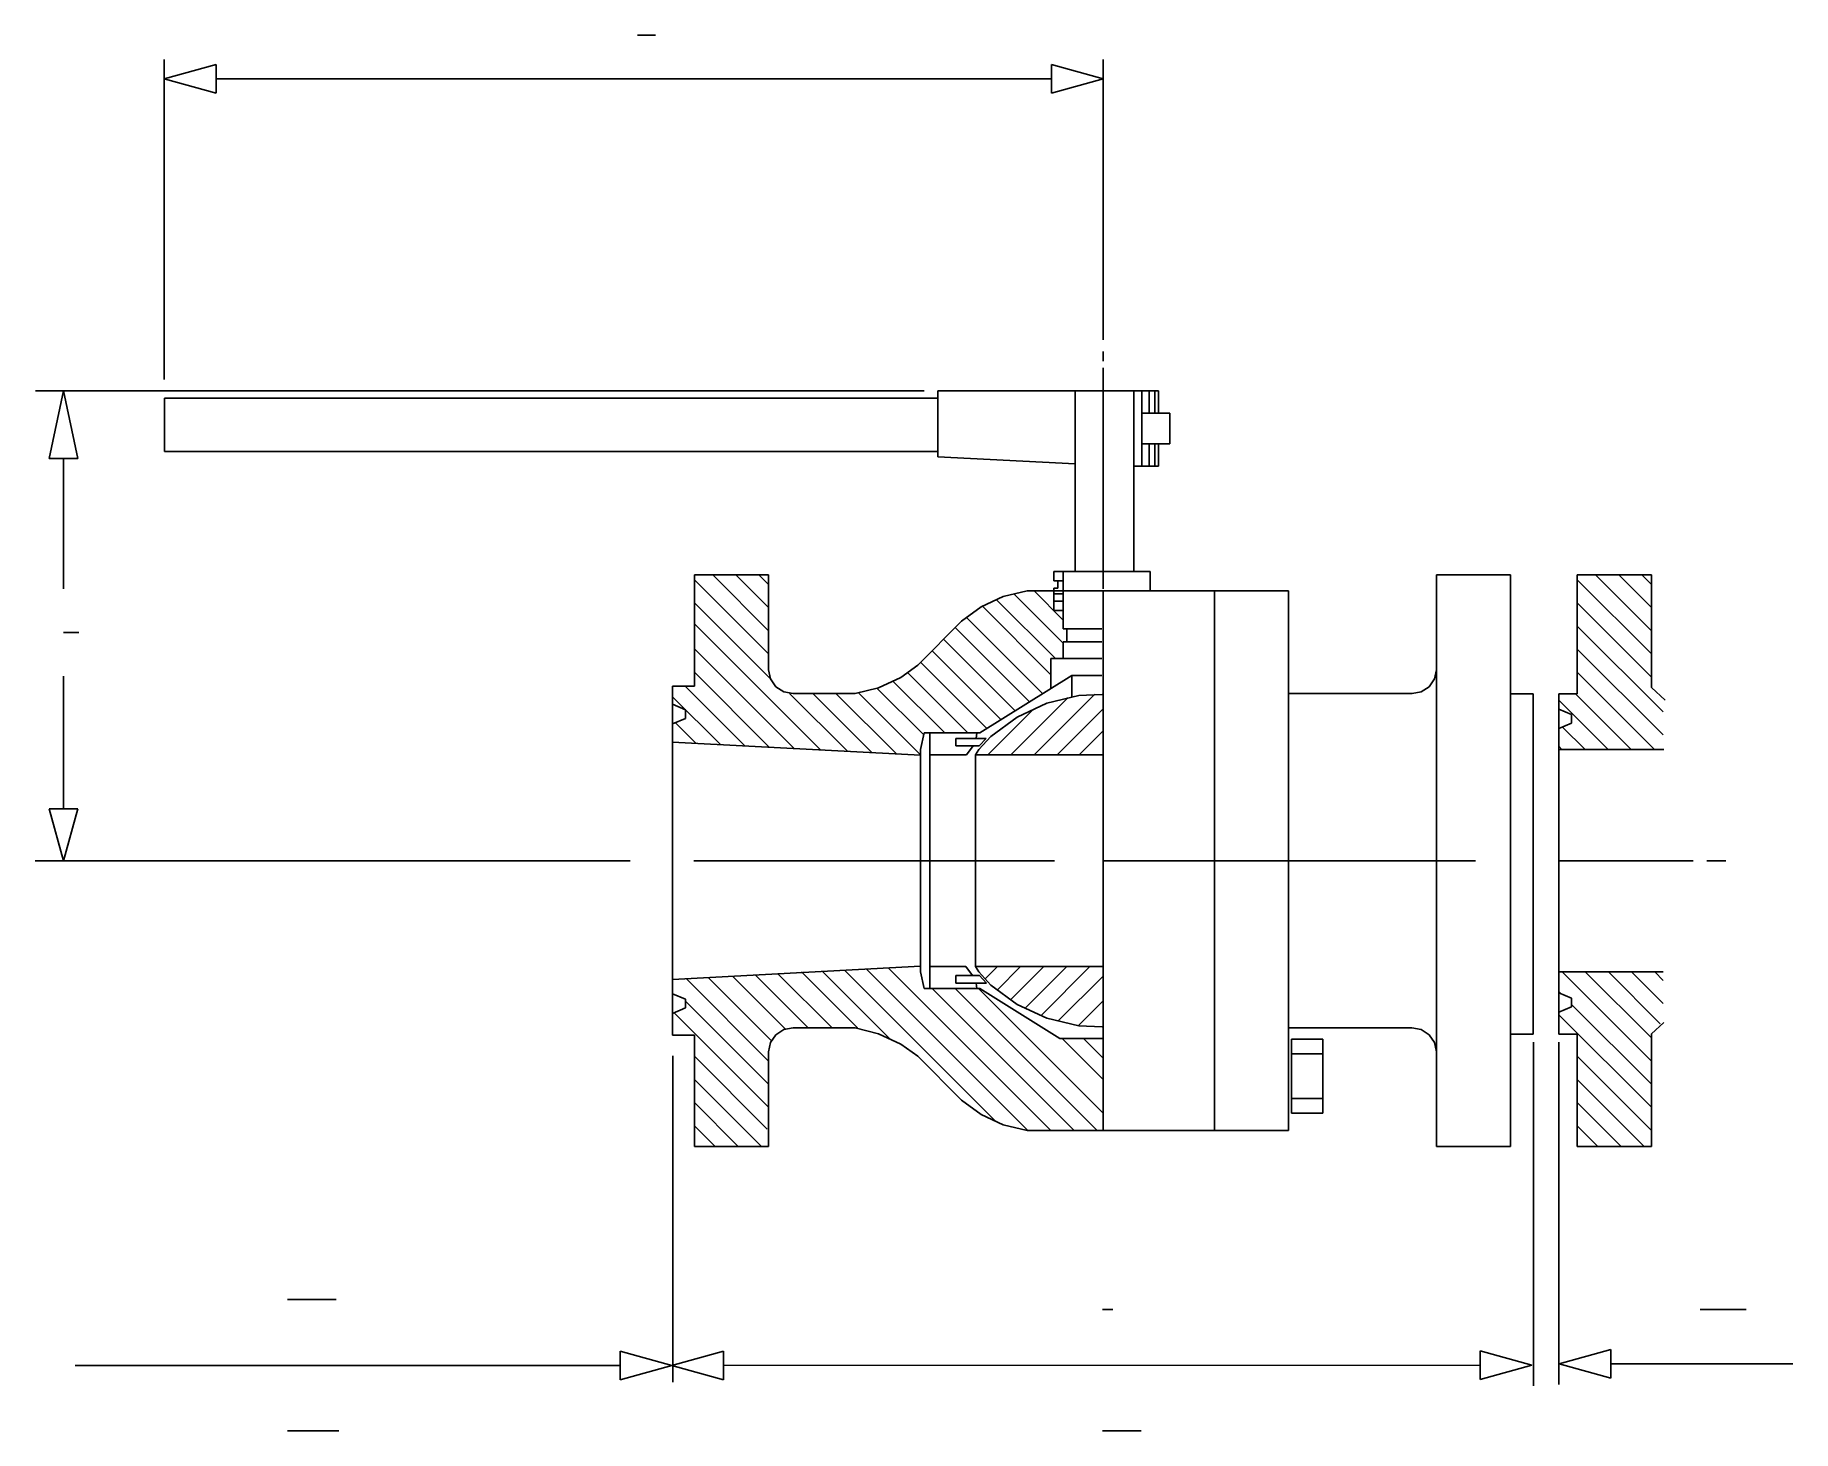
# Model space of a CAD drawing. Extents: x 554 to 1239, y 323 to 867.
import ezdxf

# ---------------------------------------------------------------- set-up
doc = ezdxf.new("R2010")
doc.units = 0
doc.header["$MEASUREMENT"] = 0
doc.layers.add('1', color=7, linetype='CONTINUOUS')

msp = doc.modelspace()

# ---------------------------------------------------------------- linework, layer by layer
at = {"layer": '1', "color": 5, "linetype": 'Continuous'}
for p, q in [((788.54, 866.69), (795.54, 866.69)), ((564.77, 633.81), (570.77, 633.81)), ((969.8, 369.98), (973.8, 369.98)), ((1202.7, 369.98), (1220.7, 369.98)), ((969.8, 322.65), (984.8, 322.65))]:
    msp.add_line(p, q, dxfattribs=at)
at = {"layer": '1', "color": 3, "linetype": 'Continuous'}
for p, q in [((604.1, 732.43), (604.1, 857.25)), ((970.04, 747.91), (970.04, 857.25)), ((604.1, 849.69), (624.26, 855.26)), ((604.1, 849.69), (624.26, 844.11)), ((624.26, 844.11), (624.26, 855.26)), ((624.26, 844.11), (624.26, 855.26)), ((949.88, 849.69), (624.26, 849.69)), ((949.88, 855.26), (949.88, 844.11)), ((970.04, 849.69), (949.88, 855.26)), ((949.88, 855.26), (949.88, 844.11)), ((970.04, 849.69), (949.88, 844.11)), ((553.9, 728.07), (900.3, 728.07)), ((564.77, 728.07), (559.2, 701.61)), ((564.77, 728.07), (570.35, 701.61)), ((559.2, 701.61), (570.35, 701.61)), ((559.2, 701.61), (570.35, 701.61)), ((564.77, 701.61), (564.77, 650.81)), ((564.77, 616.81), (564.77, 565.05)), ((570.35, 565.05), (559.2, 565.05)), ((564.77, 544.89), (559.2, 565.05)), ((570.35, 565.05), (559.2, 565.05)), ((564.77, 544.89), (570.35, 565.05)), ((553.76, 544.89), (785.66, 544.89)), ((1137.77, 474.17), (1137.77, 340.22)), ((1147.6, 474.17), (1147.6, 340.68)), ((802.27, 468.85), (802.27, 341.61)), ((781.8, 353.74), (781.8, 342.59)), ((801.96, 348.16), (781.8, 353.74)), ((781.8, 353.74), (781.8, 342.59)), ((801.96, 348.16), (822.11, 353.74)), ((822.11, 342.59), (822.11, 353.74)), ((822.11, 342.59), (822.11, 353.74)), ((1116.99, 353.87), (1116.99, 342.72)), ((1137.14, 348.29), (1116.99, 353.87)), ((1116.99, 353.87), (1116.99, 342.72)), ((1147.74, 348.77), (1167.9, 354.34)), ((1167.9, 354.34), (1167.9, 343.19)), ((1167.9, 354.34), (1167.9, 343.19)), ((781.8, 348.16), (569.41, 348.16)), ((801.96, 348.16), (781.8, 342.59)), ((801.96, 348.16), (822.11, 342.59)), ((822.11, 348.16), (1116.99, 348.29)), ((1137.14, 348.29), (1116.99, 342.72)), ((1147.74, 348.77), (1167.9, 343.19)), ((1167.9, 348.77), (1238.87, 348.77))]:
    msp.add_line(p, q, dxfattribs=at)
at = {"layer": '1', "color": 4, "linetype": 'Continuous'}
for p, q in [((970.04, 739.64), (970.04, 743.4)), ((970.04, 650.91), (970.04, 737.01)), ((810.72, 654.39), (839.62, 625.5)), ((817.86, 656.27), (839.62, 634.51)), ((826.87, 656.27), (839.62, 643.53)), ((835.84, 656.27), (839.62, 652.49)), ((1154.83, 654.39), (1183.73, 625.5)), ((1161.96, 656.27), (1183.73, 634.51)), ((1170.98, 656.27), (1183.73, 643.53)), ((1180, 656.27), (1183.73, 652.55)), ((810.72, 645.37), (840.48, 615.61)), ((922.99, 644.04), (949.39, 617.64)), ((928.53, 646.61), (951.49, 623.65)), ((935.33, 648.84), (954.5, 629.67)), ((943.1, 650.08), (954.5, 638.69)), ((1154.83, 645.37), (1183.73, 616.47)), ((810.72, 637.24), (859.7, 588.24)), ((916.83, 639.68), (946.46, 610.04)), ((907.85, 631.24), (935.74, 603.35)), ((912.36, 635.74), (941.28, 606.82)), ((1154.83, 636.36), (1188.26, 602.92)), ((810.72, 627.48), (849.55, 588.64)), ((903.34, 626.73), (930.19, 599.88)), ((1154.83, 627.34), (1188.27, 593.89)), ((810.72, 618.33), (839.9, 589.15)), ((893.79, 618.25), (917.29, 594.75)), ((898.83, 622.22), (924.65, 596.41)), ((1154.83, 618.33), (1184.91, 588.24)), ((807.11, 612.92), (830.37, 589.65)), ((847.85, 610.1), (870.4, 587.54)), ((856.86, 610.1), (879.92, 587.03)), ((865.88, 610.1), (889.44, 586.53)), ((874.6, 610.39), (898.85, 586.14)), ((881.85, 612.16), (900.12, 593.89)), ((888.11, 614.92), (908.27, 594.75)), ((966.8, 609.84), (943.14, 586.18)), ((1154.21, 609.92), (1175.89, 588.24)), ((802.22, 608.8), (820.86, 590.16)), ((942.92, 604), (925.1, 586.18)), ((956.42, 608.48), (934.12, 586.18)), ((970.04, 604.06), (952.15, 586.18)), ((1147.6, 607.52), (1166.88, 588.24)), ((803.33, 598.67), (811.34, 590.66)), ((1149.1, 597), (1157.86, 588.24)), ((802.22, 591.25), (802.34, 591.14)), ((970.04, 595.46), (960.75, 586.18)), ((1147.6, 589.49), (1148.84, 588.24)), ((810.55, 544.89), (951.13, 544.89)), ((970.04, 544.89), (1115.12, 544.89)), ((970.04, 544.89), (1107.17, 544.89)), ((1147.6, 544.89), (1200.07, 544.89)), ((1205.4, 544.89), (1212.73, 544.89)), ((834.35, 500.34), (855, 479.7)), ((843.27, 500.82), (864.39, 479.7)), ((852.44, 501.54), (874.29, 479.7)), ((860.61, 501.73), (886.93, 475.42)), ((869.17, 502.19), (927.9, 443.47)), ((877.74, 502.64), (940.66, 439.72)), ((886.3, 503.09), (949.68, 439.72)), ((928.84, 503.61), (924.1, 498.87)), ((937.86, 503.61), (928.83, 494.59)), ((946.88, 503.61), (934.02, 490.76)), ((955.89, 503.61), (939.67, 487.4)), ((964.91, 503.61), (945.83, 484.54)), ((1148.96, 501.54), (1183.73, 466.78)), ((1157.98, 501.54), (1183.73, 475.8)), ((1166.99, 501.54), (1187.18, 481.35)), ((1176.01, 501.54), (1188.34, 489.21)), ((1185.02, 501.54), (1188.34, 498.23)), ((807.48, 498.92), (839.62, 466.78)), ((816.04, 499.38), (840.79, 474.62)), ((825.58, 499.88), (846.28, 479.18)), ((903.37, 495.04), (958.69, 439.72)), ((912.38, 495.04), (967.71, 439.72)), ((921.4, 495.04), (970.04, 446.41)), ((970.04, 499.88), (952.44, 482.29)), ((1147.6, 493.89), (1148.41, 493.08)), ((807.22, 490.17), (839.62, 457.77)), ((970.04, 490.24), (960.38, 480.59)), ((1152.6, 488.89), (1183.73, 457.77)), ((802.78, 485.59), (839.62, 448.75)), ((1147.6, 484.87), (1183.73, 448.75)), ((954.05, 475.53), (970.04, 459.55)), ((962.42, 475.53), (970.04, 467.92)), ((810.72, 468.64), (839.12, 440.23)), ((1154.83, 468.64), (1183.73, 439.74)), ((810.72, 459.62), (836.82, 433.52)), ((1154.83, 459.62), (1180.92, 433.52)), ((810.72, 450.61), (827.8, 433.52)), ((1154.83, 450.61), (1171.91, 433.52)), ((810.72, 441.59), (818.79, 433.52)), ((1154.83, 441.59), (1162.89, 433.52))]:
    msp.add_line(p, q, dxfattribs=at)
at = {"layer": '1', "color": 7, "linetype": 'Continuous'}
for p, q in [((905.66, 702.26), (905.66, 728.07)), ((959.12, 728.07), (905.66, 728.07)), ((959.12, 728.07), (970.54, 728.07)), ((959.12, 657.6), (959.12, 728.07)), ((981.96, 728.07), (970.54, 728.07)), ((981.96, 728.07), (991.64, 728.07)), ((981.96, 657.6), (981.96, 728.07)), ((985.13, 728.07), (985.13, 698.65)), ((988.02, 719.4), (988.02, 728.07)), ((990.19, 719.4), (990.19, 728.07)), ((991.64, 719.4), (991.64, 728.07)), ((905.66, 725.18), (604.12, 725.18)), ((604.12, 725.18), (604.12, 704.43)), ((985.13, 719.4), (995.97, 719.4)), ((985.13, 707.32), (985.13, 719.4)), ((995.97, 719.4), (995.97, 707.32)), ((995.97, 707.32), (985.13, 707.32)), ((988.02, 698.65), (988.02, 707.32)), ((990.19, 698.65), (990.19, 707.32)), ((991.64, 698.65), (991.64, 707.32)), ((905.66, 704.43), (604.12, 704.43)), ((959.12, 699.62), (905.66, 702.26)), ((981.96, 698.65), (991.64, 698.65)), ((839.62, 656.27), (810.72, 656.27)), ((810.72, 612.92), (810.72, 656.27)), ((839.62, 656.27), (839.62, 619.35)), ((950.88, 657.6), (988.42, 657.6)), ((950.88, 653.99), (950.88, 657.6)), ((952.33, 653.99), (950.88, 653.99)), ((950.88, 642.43), (950.88, 651.1)), ((950.88, 651.1), (952.33, 651.1)), ((952.33, 651.1), (952.33, 653.99)), ((952.33, 653.99), (954.5, 653.99)), ((954.5, 635.21), (954.5, 657.6)), ((988.42, 657.6), (988.42, 650.08)), ((1128.84, 656.27), (1099.94, 656.27)), ((1099.94, 656.27), (1099.94, 433.52)), ((1128.84, 656.27), (1103.6, 656.27)), ((1128.84, 433.52), (1128.84, 656.27)), ((1183.73, 656.27), (1154.83, 656.27)), ((1154.83, 609.92), (1154.83, 656.27)), ((1183.73, 656.27), (1183.73, 612.39)), ((922.43, 643.78), (931.1, 647.81)), ((931.1, 647.81), (940.4, 650.07)), ((1013.39, 650.07), (940.4, 650.07)), ((950.88, 648.93), (954.5, 648.93)), ((950.88, 646.04), (954.5, 646.04)), ((970.04, 650.08), (1013.39, 650.08)), ((970.04, 439.72), (970.04, 650.08)), ((1013.39, 650.08), (1042.29, 650.08)), ((1013.39, 439.72), (1013.39, 650.08)), ((1042.29, 650.08), (1042.29, 439.72)), ((1183.73, 648.98), (1183.73, 612.39)), ((897.75, 621.14), (914.82, 638.2)), ((914.82, 638.2), (922.43, 643.78)), ((954.5, 642.43), (950.88, 642.43)), ((955.94, 635.21), (954.5, 635.21)), ((955.94, 630.15), (955.94, 635.21)), ((955.94, 635.21), (969.53, 635.21)), ((949.62, 612.02), (949.62, 623.65)), ((949.62, 623.65), (969.53, 623.65)), ((954.5, 630.15), (955.94, 630.15)), ((954.5, 623.65), (954.5, 630.15)), ((955.94, 630.15), (969.53, 630.15)), ((840.4, 615.72), (839.62, 619.35)), ((897.75, 621.14), (891.21, 616.36)), ((921.98, 594.75), (957.82, 617.14)), ((957.82, 617.14), (969.53, 617.14)), ((957.82, 608.76), (957.82, 617.14)), ((1099.13, 615.72), (1099.92, 619.35)), ((802.22, 612.92), (810.72, 612.92)), ((802.22, 612.92), (802.22, 476.87)), ((842.49, 612.72), (840.4, 615.72)), ((845.56, 610.74), (842.49, 612.72)), ((849.15, 610.09), (845.56, 610.74)), ((849.15, 610.09), (873.34, 610.09)), ((882.54, 612.33), (873.34, 610.09)), ((891.21, 616.36), (882.54, 612.33)), ((1042.29, 610.1), (1090.45, 610.1)), ((1090.45, 610.1), (1093.97, 610.74)), ((1093.97, 610.74), (1097.05, 612.72)), ((1097.05, 612.72), (1099.13, 615.72)), ((1128.84, 609.99), (1137.6, 609.99)), ((1137.6, 609.99), (1137.6, 477.27)), ((1147.6, 609.92), (1154.83, 609.92)), ((1147.6, 609.92), (1154.83, 609.92)), ((1147.6, 477.3), (1147.6, 609.92)), ((1183.73, 612.39), (1189.1, 607.47)), ((802.22, 605.84), (807.22, 603.72)), ((807.22, 603.72), (807.22, 600.32)), ((936.55, 600.89), (948.11, 606.26)), ((948.11, 606.26), (960.5, 609.28)), ((960.5, 609.28), (969.62, 609.67)), ((1147.6, 604.01), (1152.6, 601.89)), ((802.22, 598.19), (807.22, 600.32)), ((926.26, 593.36), (936.55, 600.89)), ((1147.6, 596.36), (1152.6, 598.49)), ((1152.6, 601.89), (1152.6, 598.49)), ((898.85, 586.03), (802.22, 591.14)), ((898.91, 588.24), (900.31, 594.75)), ((900.31, 594.75), (921.98, 594.75)), ((902.48, 495.04), (902.48, 594.75)), ((920.54, 592.58), (912.59, 592.58)), ((912.59, 592.58), (912.59, 589.69)), ((912.59, 589.69), (919.09, 589.69)), ((919.41, 589.69), (916.78, 586.18)), ((919.09, 589.69), (921.75, 589.69)), ((920.74, 594.75), (920.54, 592.58)), ((920.54, 592.58), (924.41, 592.58)), ((921.56, 588.24), (926.26, 593.36)), ((921.75, 589.69), (924.41, 592.58)), ((970.04, 439.72), (970.04, 590.41)), ((898.91, 501.54), (898.85, 588.24)), ((902.8, 586.18), (916.78, 586.18)), ((921.56, 588.24), (920.24, 586.17)), ((920.24, 586.18), (920.24, 503.61)), ((920.24, 586.18), (970.04, 586.18)), ((970.04, 544.89), (970.04, 586.2)), ((1188.55, 588.24), (1147.6, 588.24)), ((1013.39, 574.09), (1013.39, 439.72)), ((898.91, 503.76), (802.22, 498.64)), ((898.91, 501.54), (900.31, 495.04)), ((902.48, 503.61), (916.46, 503.61)), ((919.09, 500.1), (916.46, 503.61)), ((921.56, 501.54), (920.24, 503.61)), ((920.24, 503.61), (970.04, 503.61)), ((921.56, 501.53), (926.26, 496.42)), ((1188.34, 501.54), (1147.6, 501.54)), ((900.31, 495.04), (921.98, 495.04)), ((912.59, 497.21), (912.59, 500.1)), ((912.59, 500.1), (919.09, 500.1)), ((920.54, 497.21), (912.59, 497.21)), ((919.09, 500.1), (921.89, 500.1)), ((920.74, 495.04), (920.54, 497.21)), ((920.54, 497.21), (924.54, 497.21)), ((921.89, 500.1), (924.54, 497.21)), ((921.98, 495.04), (953.2, 475.53)), ((926.26, 496.42), (936.55, 488.89)), ((1147.6, 493.43), (1152.6, 491.3)), ((802.22, 493), (807.22, 490.87)), ((802.22, 485.35), (807.22, 487.47)), ((807.22, 487.47), (807.22, 490.87)), ((936.55, 488.89), (948.11, 483.52)), ((1147.6, 485.78), (1152.6, 487.9)), ((1152.6, 487.9), (1152.6, 491.3)), ((849.15, 479.7), (845.56, 479.05)), ((849.15, 479.7), (873.34, 479.7)), ((882.54, 477.46), (873.34, 479.7)), ((948.11, 483.52), (960.5, 480.5)), ((960.5, 480.5), (969.62, 480.11)), ((1042.29, 479.7), (1090.42, 479.7)), ((1090.42, 479.7), (1094, 479.05)), ((1183.73, 477.4), (1188.6, 481.87)), ((802.22, 476.87), (810.72, 476.87)), ((810.72, 433.52), (810.72, 476.87)), ((840.4, 474.06), (839.62, 470.44)), ((842.49, 477.07), (840.4, 474.06)), ((845.56, 479.05), (842.49, 477.07)), ((891.21, 473.43), (882.54, 477.46)), ((897.75, 468.64), (891.21, 473.43)), ((953.2, 475.53), (970.04, 475.53)), ((1043.45, 446.42), (1043.45, 475.32)), ((1043.45, 475.32), (1055.73, 475.32)), ((1055.73, 475.32), (1055.73, 446.42)), ((1094, 479.05), (1097.08, 477.07)), ((1097.08, 477.07), (1099.16, 474.06)), ((1099.16, 474.06), (1099.95, 470.44)), ((1137.6, 477.27), (1128.84, 477.27)), ((1154.83, 477.3), (1147.6, 477.3)), ((1147.6, 477.3), (1154.83, 477.3)), ((1147.6, 477.3), (1154.83, 477.3)), ((1154.83, 477.3), (1154.83, 433.52)), ((1183.73, 440.82), (1183.73, 477.4)), ((1183.73, 433.52), (1183.73, 477.4)), ((839.62, 433.52), (839.62, 470.44)), ((897.75, 468.64), (914.82, 451.58)), ((1055.73, 469.54), (1043.45, 469.54)), ((1055.73, 452.2), (1043.45, 452.2)), ((914.82, 451.58), (922.43, 446.01)), ((922.43, 446.01), (931.1, 441.98)), ((1055.73, 446.42), (1043.45, 446.42)), ((931.1, 441.98), (940.4, 439.72)), ((1013.39, 439.72), (940.4, 439.72)), ((1013.39, 439.72), (1038.63, 439.72)), ((1013.39, 439.72), (1042.29, 439.72)), ((810.72, 433.52), (839.62, 433.52)), ((1128.84, 433.52), (1099.94, 433.52)), ((1128.84, 433.52), (1103.6, 433.52)), ((1154.83, 433.52), (1180.08, 433.52)), ((1154.83, 433.52), (1183.73, 433.52))]:
    msp.add_line(p, q, dxfattribs=at)
at = {"layer": '1', "color": 2, "linetype": 'Continuous'}
for p, q in [((652.15, 373.87), (671.15, 373.87)), ((652.15, 322.64), (672.15, 322.64))]:
    msp.add_line(p, q, dxfattribs=at)

doc.saveas('drawing.dxf')
